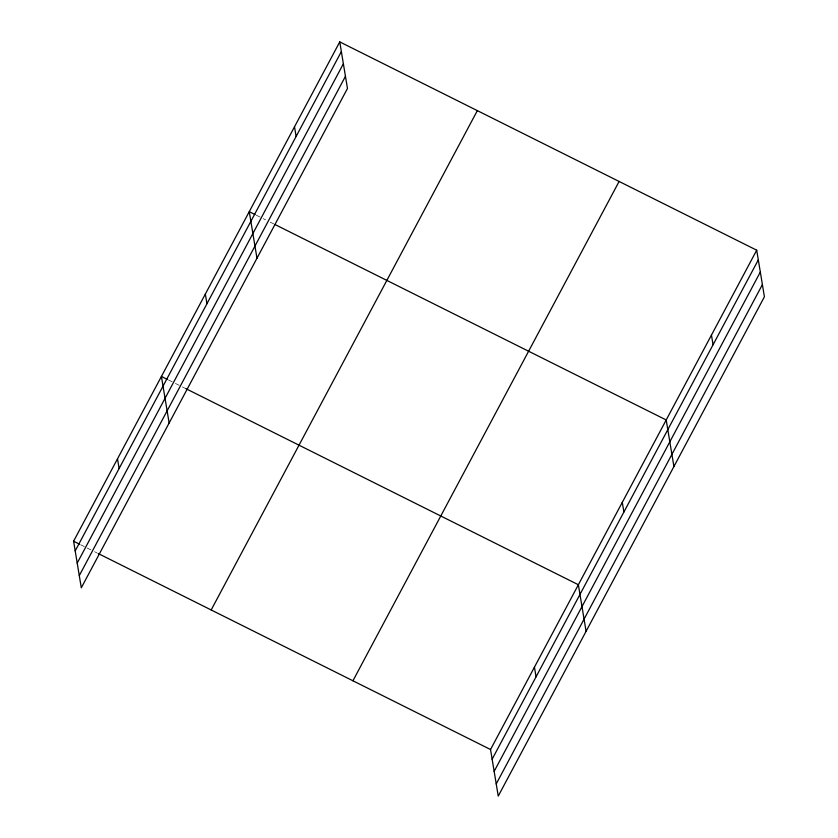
<?xml version="1.0" encoding="UTF-8"?>
<svg xmlns="http://www.w3.org/2000/svg" width="838" height="838" viewBox="0 0 838 838"><rect width="100%" height="100%" fill="white"/><g stroke="black" fill="none" stroke-linecap="round" stroke-linejoin="round"><path stroke-width="0.63" stroke-dasharray="4.19 3.14" d="M256.26 215.167L262.084 218.079M263.247 218.655L265.583 219.828M270.245 222.154L273.743 223.903M168.417 379.939L174.252 382.851M175.414 383.437L181.249 386.349M182.412 386.936L185.91 388.675M80.584 544.721L93.406 551.121M94.579 551.708L96.904 552.87"/><path stroke-width="1.26" d="M339.757 41.9L347.466 88.482L81.296 587.805L73.587 541.222L339.757 41.9L756.704 250.195L764.413 296.778L498.243 796.1L490.534 749.518L756.704 250.195M75.19 550.922L341.359 51.589M77.201 563.094L343.381 63.772M79.285 575.633L345.455 76.31M211.176 609.959L477.346 110.637M352.934 680.781L619.114 181.458M492.136 759.207L758.306 259.885M494.148 771.379L760.328 272.057M496.222 783.928L762.402 284.606M255.087 214.58L249.263 211.668L256.973 258.251M274.916 224.49L666.2 419.964L673.92 466.546M167.254 379.363L161.42 376.451L169.14 423.033M185.91 388.675L578.367 584.735L586.076 631.328M73.587 541.222L79.411 544.134M98.067 553.457L490.534 749.518M711.452 335.074L713.054 344.774M622.288 502.35L623.891 512.049M534.445 667.132L536.048 676.821M294.505 126.789L296.118 136.479M205.341 294.054L206.944 303.754M117.509 458.836L119.111 468.526"/></g></svg>
